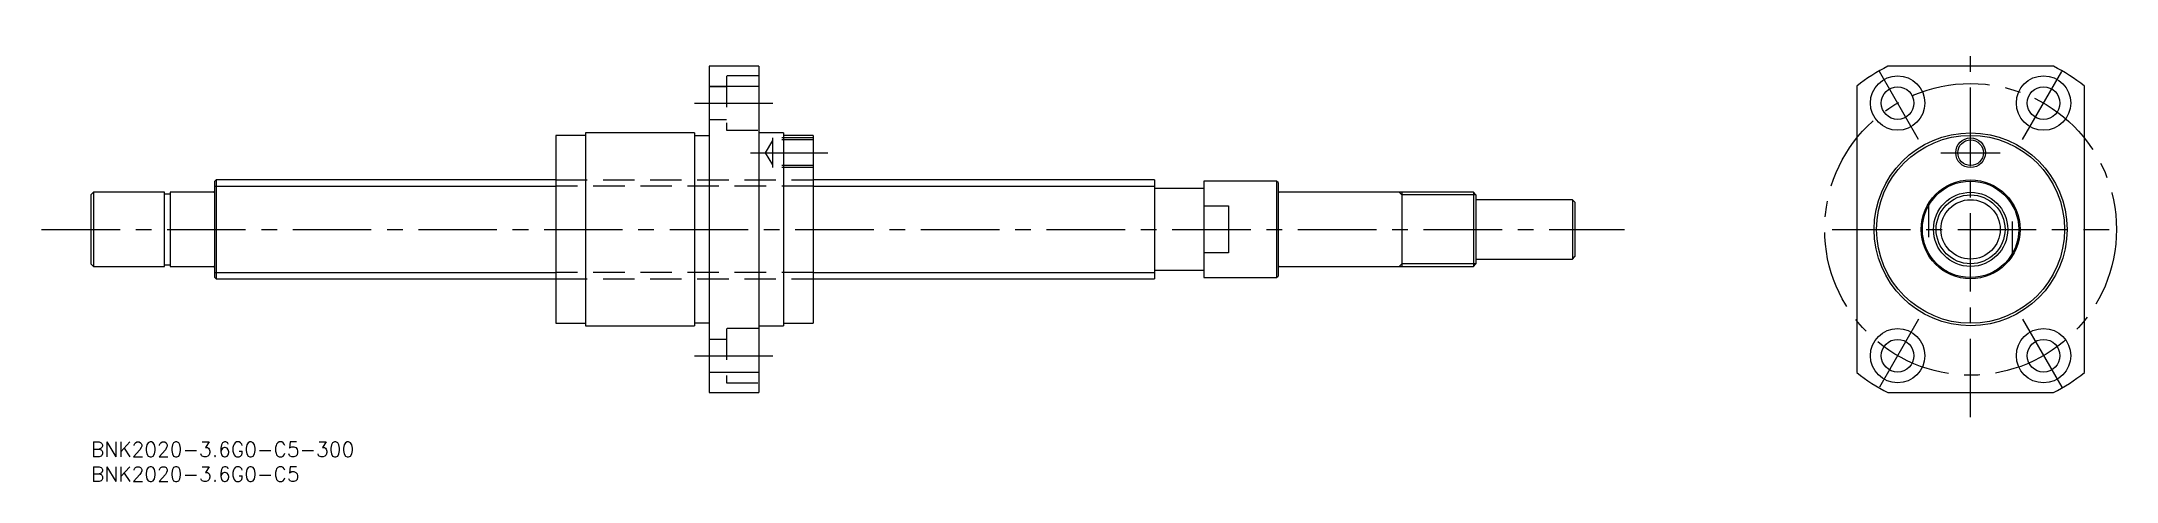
# Model space of a CAD drawing. Extents: x -10 to 410, y -8 to 81.
import ezdxf

# ---------------------------------------------------------------- set-up
doc = ezdxf.new("R2010")
doc.units = 0
doc.header["$LTSCALE"] = 0.5
doc.linetypes.add('CENTER', pattern=[50.8, 31.75, -6.35, 6.35, -6.35])
doc.linetypes.add('DASHED', pattern=[19.05, 12.7, -6.35])
for name, color, linetype in [('MSM_CENTER', 1, 'CENTER'), ('MSM_CONTINUOUS', 7, 'CONTINUOUS'), ('MSM_DASHED', 4, 'DASHED'), ('MSM_NARROW', 5, 'CONTINUOUS'), ('MSM_PART_NUMBER', 7, 'CONTINUOUS')]:
    doc.layers.add(name, color=color, linetype=linetype)
doc.styles.get("Standard").update_dxf_attribs({"font": 'txt.shx', "height": 2.5, "bigfont": 'bigfont.shx'})

# ---------------------------------------------------------------- blocks, each defined once
blk = doc.blocks.new('*U60')
at = {"layer": 'MSM_PART_NUMBER'}
blk.add_text('BNK2020-3.6G0-C5-300', height=3, dxfattribs=at).set_placement((0, -3))
blk = doc.blocks.new('*U61')
at = {"layer": 'MSM_PART_NUMBER'}
blk.add_text('BNK2020-3.6G0-C5', height=3, dxfattribs=at).set_placement((0, -8))

msp = doc.modelspace()

# ---------------------------------------------------------------- linework, layer by layer
at = {"layer": 'MSM_CENTER'}
for p, q in [((380, 5), (380, 81)), ((369.5, 61.19), (361, 75.91)), ((390.5, 61.19), (399, 75.91)), ((122, 68.55), (138, 68.55)), ((133.32, 58.5), (149, 58.5)), ((374, 58.5), (386, 58.5)), ((-10, 43), (310, 43)), ((352, 43), (408, 43)), ((369.5, 24.81), (361, 10.09)), ((390.5, 24.81), (399, 10.09)), ((122, 17.45), (138, 17.45))]:
    msp.add_line(p, q, dxfattribs=at)
msp.add_circle((380, 43), 29.5, dxfattribs=at)
at = {"layer": 'MSM_CONTINUOUS'}
for p, q in [((135, 76), (125, 76)), ((125, 76), (125, 10)), ((135, 76), (135, 10)), ((396.73, 76), (363.27, 76)), ((125, 71.98), (135, 71.98)), ((357, 71.98), (357, 14.02)), ((403, 14.02), (403, 71.98)), ((100, 62), (94, 62)), ((94, 62), (94, 24)), ((122, 62.5), (100, 62.5)), ((100, 62.5), (100, 23.5)), ((122, 62.5), (122, 23.5)), ((125, 61.9), (122, 61.9)), ((140, 62.5), (135, 62.5)), ((140, 62.5), (140, 23.5)), ((146, 62), (140, 62)), ((146, 62), (146, 24)), ((0.5, 50.5), (0, 50)), ((14.85, 50.5), (0.5, 50.5)), ((0.5, 50.5), (0.5, 35.5)), ((14.85, 35.5), (14.85, 50.5)), ((24.8, 50.5), (16, 50.5)), ((16, 50.5), (16, 35.5)), ((25.3, 53), (25, 52.7)), ((25, 52.7), (25, 33.3)), ((94, 53), (25.3, 53)), ((25.3, 53), (25.3, 33)), ((215, 53), (146, 53)), ((215, 53), (215, 33)), ((225, 51.25), (215, 51.25)), ((225, 52.75), (225, 33.25)), ((239.7, 52.75), (225, 52.75)), ((240, 52.45), (239.7, 52.75)), ((239.7, 52.75), (239.7, 33.25)), ((240, 52.45), (240, 33.55)), ((279.5, 50.5), (240.2, 50.5)), ((265, 50.5), (265, 35.5)), ((280, 50), (279.5, 50.5)), ((279.5, 50.5), (279.5, 35.5)), ((0, 50), (0, 36)), ((16, 50.15), (14.85, 50.15)), ((225, 47.78), (230, 47.78)), ((230, 47.78), (230, 38.22)), ((280, 50), (280, 36)), ((299.5, 49), (280, 49)), ((300, 48.5), (299.5, 49)), ((299.5, 49), (299.5, 37)), ((300, 48.5), (300, 37.5)), ((230, 38.22), (225, 38.22)), ((0, 36), (0.5, 35.5)), ((0.5, 35.5), (14.85, 35.5)), ((14.85, 35.85), (16, 35.85)), ((16, 35.5), (24.8, 35.5)), ((215, 34.75), (225, 34.75)), ((240.2, 35.5), (279.5, 35.5)), ((279.5, 35.5), (280, 36)), ((280, 37), (299.5, 37)), ((299.5, 37), (300, 37.5)), ((25, 33.3), (25.3, 33)), ((25.3, 33), (94, 33)), ((146, 33), (215, 33)), ((225, 33.25), (239.7, 33.25)), ((239.7, 33.25), (240, 33.55)), ((94, 24), (100, 24)), ((100, 23.5), (122, 23.5)), ((122, 24.1), (125, 24.1)), ((135, 23.5), (140, 23.5)), ((140, 24), (146, 24)), ((135, 14.02), (125, 14.02)), ((125, 10), (135, 10)), ((363.27, 10), (396.73, 10))]:
    msp.add_line(p, q, dxfattribs=at)
for centre, radius in [((365.25, 68.55), 5.5), ((365.25, 68.55), 3.3), ((394.75, 68.55), 5.5), ((394.75, 68.55), 3.3), ((380, 43), 19.5), ((380, 43), 19), ((380, 58.5), 2.59), ((380, 43), 10), ((380, 43), 9.75), ((380, 43), 7.5), ((380, 43), 6), ((365.25, 17.45), 5.5), ((394.75, 17.45), 5.5), ((365.25, 17.45), 3.3), ((394.75, 17.45), 3.3)]:
    msp.add_circle(centre, radius, dxfattribs=at)
for centre, radius, start, end in [((380, 43), 37, 116.888, 128.4347), ((380, 43), 37, 51.5653, 63.112), ((24.8, 50.7), 0.2, 270, 0), ((240.2, 50.7), 0.2, 180, 270), ((24.8, 35.3), 0.2, 0, 90), ((240.2, 35.3), 0.2, 90, 180), ((380, 43), 37, 231.5653, 243.112), ((380, 43), 37, 296.888, 308.4347)]:
    msp.add_arc(centre, radius, start, end, dxfattribs=at)
at = {"layer": 'MSM_DASHED'}
for p, q in [((128.5, 71.85), (125, 71.85)), ((135, 74.05), (128.5, 74.05)), ((128.5, 74.05), (128.5, 63.05)), ((125, 65.25), (128.5, 65.25)), ((128.5, 63.05), (135, 63.05)), ((137.8, 60.96), (136.32, 58.5)), ((137.8, 61.5), (137.8, 55.5)), ((146, 61.5), (137.8, 61.5)), ((146, 61.09), (137.8, 61.09)), ((136.32, 58.5), (137.8, 56.04)), ((146, 55.91), (137.8, 55.91)), ((146, 55.5), (137.8, 55.5)), ((94, 53), (146, 53)), ((146, 51.75), (94, 51.75)), ((371.5, 47.78), (371.5, 38.22)), ((388.5, 38.22), (388.5, 47.78)), ((146, 34.25), (94, 34.25)), ((94, 33), (146, 33)), ((135, 22.95), (128.5, 22.95)), ((128.5, 22.95), (128.5, 11.95)), ((128.5, 20.75), (125, 20.75)), ((125, 14.15), (128.5, 14.15)), ((128.5, 11.95), (135, 11.95))]:
    msp.add_line(p, q, dxfattribs=at)
at = {"layer": 'MSM_NARROW'}
for p, q in [((25, 51.75), (94, 51.75)), ((146, 51.75), (215, 51.75)), ((264.5, 50.5), (265, 49.96)), ((280, 49.96), (265, 49.96)), ((25, 34.25), (94, 34.25)), ((146, 34.25), (215, 34.25)), ((264.5, 35.5), (265, 36.04)), ((280, 36.04), (265, 36.04))]:
    msp.add_line(p, q, dxfattribs=at)
for centre, radius in [((380, 58.5), 3), ((380, 43), 6.96)]:
    msp.add_circle(centre, radius, dxfattribs=at)

# ---------------------------------------------------------------- block references
at = {"layer": 'MSM_CONTINUOUS'}
for name in ['*U60', '*U61']:
    msp.add_blockref(name, (0, 0), dxfattribs=at)

doc.saveas('drawing.dxf')
